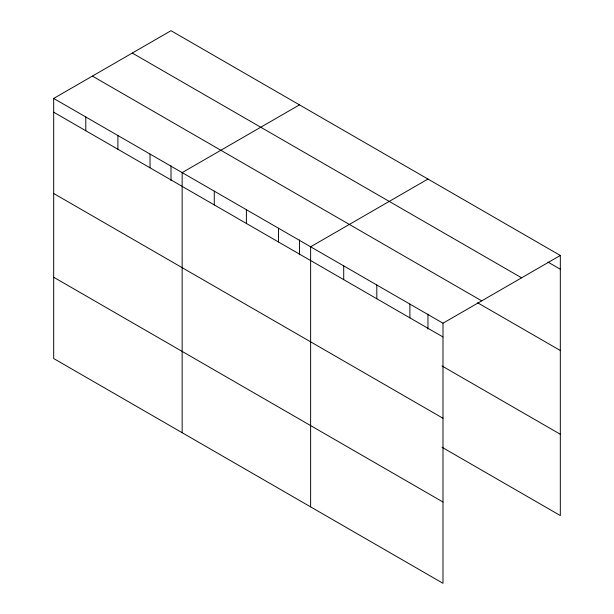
<?xml version="1.0" encoding="UTF-8"?>
<svg xmlns="http://www.w3.org/2000/svg" width="614" height="614" viewBox="0 0 614 614"><rect width="100%" height="100%" fill="white"/><g stroke="black" fill="none" stroke-linecap="round" stroke-linejoin="round"><path stroke-width="0.92" d="M53.679 98.44L442.993 323.21L442.993 583.3L53.679 358.53L53.679 98.44L171.007 30.7L560.321 255.47L560.321 515.56L442.019 447.261M299.478 104.871L182.151 172.618L182.151 432.701M427.958 179.05L310.623 246.79L310.623 506.88M442.993 323.21L560.321 255.47M547.918 262.063L560.321 269.231M132.286 53.057L521.608 277.827M92.392 76.082L481.714 300.86M477.592 302.756L560.321 350.517M53.679 112.193L442.993 336.971M442.019 365.967L560.321 434.267M53.679 193.487L442.993 418.257M53.679 277.236L442.993 502.014M427.958 314.107L427.958 328.997M409.899 304.107L409.899 317.86M376.812 285.003L376.812 298.757M343.717 265.893L343.717 279.654M299.478 239.936L299.478 254.825M278.51 228.247L278.51 242M246.391 209.704L246.391 223.458M214.271 191.161L214.271 204.915M171.007 165.765L171.007 180.654M150.031 154.068L150.031 167.829M117.911 135.525L117.911 149.286M85.791 116.982L85.791 130.744"/></g></svg>
